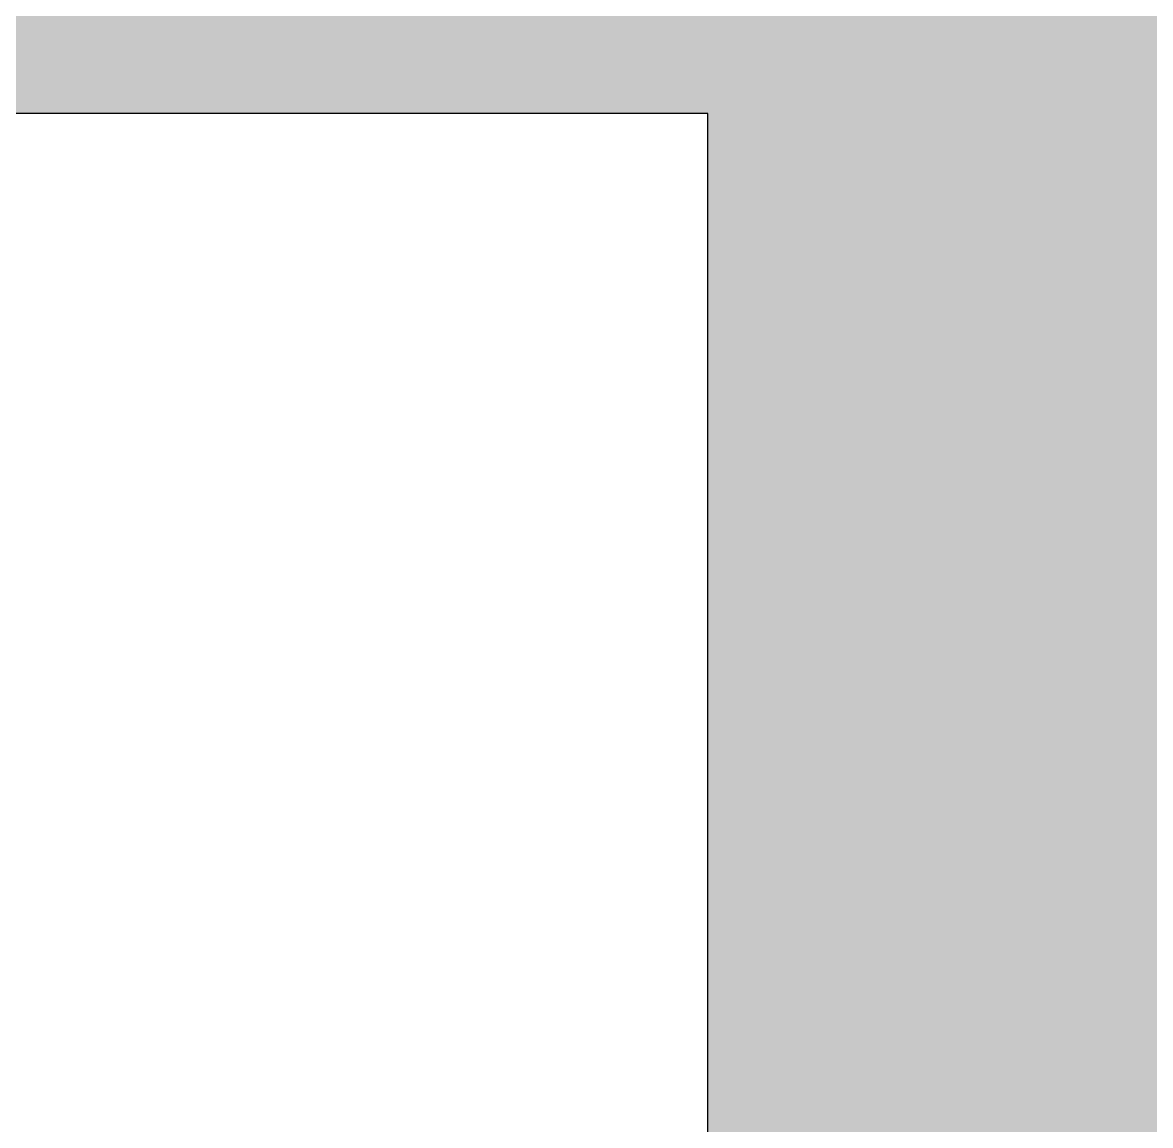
# Model space of a CAD drawing. Header units: inches. Extents: x -4061 to -1937, y 9836 to 11171.
# Drawn here: x -3493.0835 to -3492.8206, y 10352.1035 to 10352.3606 of the extents above; entities that cross this region are included whole.
import ezdxf

# ---------------------------------------------------------------- set-up
doc = ezdxf.new("R2010")
doc.units = ezdxf.units.IN
doc.header["$MEASUREMENT"] = 0
for name, color, linetype, lineweight in [('A-DOOR', 31, 'Continuous', 18), ('A-DOOR-FRAM', 31, 'Continuous', 30), ('S-BEAM', 12, 'Continuous', 9)]:
    doc.layers.add(name, color=color, linetype=linetype, lineweight=lineweight)

# ---------------------------------------------------------------- blocks, each defined once
blk = doc.blocks.new('HOLLOW METAL - UNIT DOOR-1759293-ENLARGED RCP - 1ST FLOOR PLAN - WEST')
at = {"layer": 'A-DOOR-FRAM'}
for p, q in [((18, -1.5625), (18, -3.5)), ((18, -3.5), (20, -3.5))]:
    blk.add_line(p, q, dxfattribs=at)
blk = doc.blocks.new('Dimension Lumber - 2x10-V113-ENLARGED RCP - 1ST FLOOR PLAN - WEST')
at = {"layer": 'S-BEAM'}
h = blk.add_hatch(color=256, dxfattribs=at)
h.paths.add_polyline_path([(-41, -0.2), (-41, 0.55), (-39, 0.55), (-39, -0.2), (-23.775, -0.2), (-23.775, 0.75), (-45, 0.75), (-45, -0.2), (-42.92869, -0.2)], flags=0)
h.paths.add_polyline_path([(35.4, -0.2), (35.4, 0.75), (19.2, 0.75), (19.2, -0.2), (27.02117, -0.2)], flags=0)

msp = doc.modelspace()

# ---------------------------------------------------------------- block references
at = {"layer": 'A-DOOR', "rotation": 180}
msp.add_blockref('HOLLOW METAL - UNIT DOOR-1759293-ENLARGED RCP - 1ST FLOOR PLAN - WEST', (-3474.92374, 10348.8394), dxfattribs=at)
at = {"layer": 'S-BEAM'}
msp.add_blockref('Dimension Lumber - 2x10-V113-ENLARGED RCP - 1ST FLOOR PLAN - WEST', (-3453.92374, 10351.7894), dxfattribs=at)

doc.saveas('drawing.dxf')
